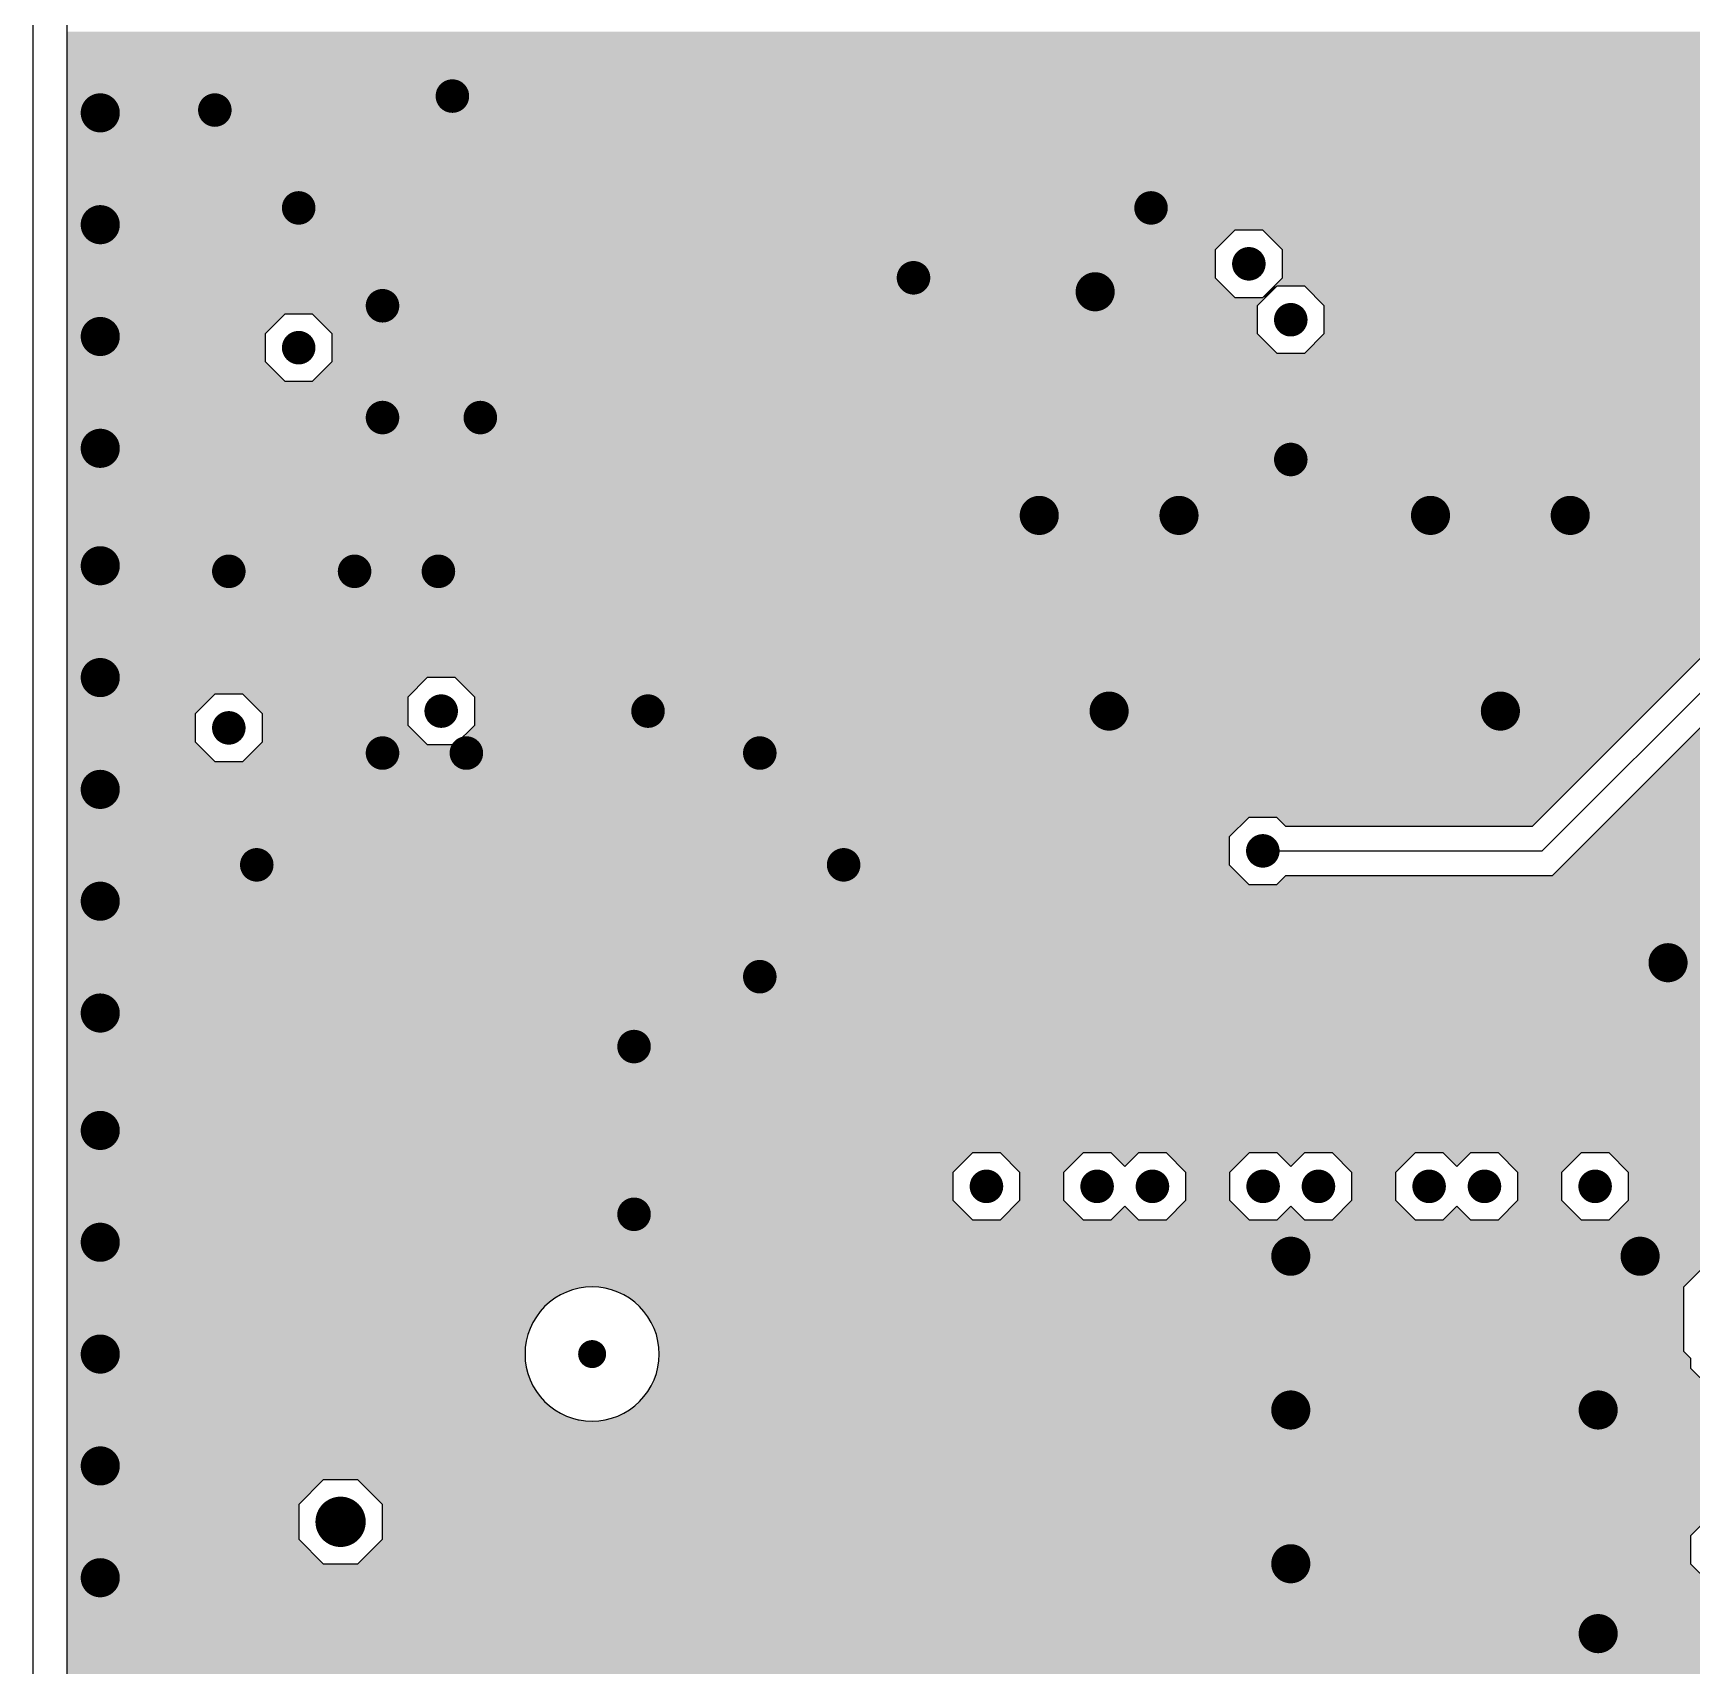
# Model space of a CAD drawing. Extents: x 295 to 953, y 10 to 290.
# Drawn here: x 552.5 to 611.8, y 170.8 to 229.2 of the extents above; entities that cross this region are included whole.
import ezdxf

# ---------------------------------------------------------------- set-up
doc = ezdxf.new("R2010")
doc.units = 0
doc.header["$LTSCALE"] = 5
doc.header["$MEASUREMENT"] = 0
doc.layers.get('0').update_dxf_attribs({"linetype": 'CONTINUOUS', "lineweight": 25})
doc.layers.add('17_GND_GBR', color=3, linetype='CONTINUOUS')

msp = doc.modelspace()

# ---------------------------------------------------------------- linework, layer by layer
for points, const_width in [([(567.178, 227, 1), (567.778, 227, 1)], 0.6), ([(554.528, 226.4, 1), (555.228, 226.4, 1)], 0.7), ([(558.678, 226.5, 1), (559.278, 226.5, 1)], 0.6), ([(561.678, 223, 1), (562.278, 223, 1)], 0.6), ([(592.178, 223, 1), (592.778, 223, 1)], 0.6), ([(554.528, 222.4, 1), (555.228, 222.4, 1)], 0.7), ([(595.678, 221, 1), (596.278, 221, 1)], 0.6), ([(583.678, 220.5, 1), (584.278, 220.5, 1)], 0.6), ([(590.128, 220, 1), (590.828, 220, 1)], 0.7), ([(564.678, 219.5, 1), (565.278, 219.5, 1)], 0.6), ([(597.178, 219, 1), (597.778, 219, 1)], 0.6), ([(554.528, 218.4, 1), (555.228, 218.4, 1)], 0.7), ([(561.678, 218, 1), (562.278, 218, 1)], 0.6), ([(564.678, 215.5, 1), (565.278, 215.5, 1)], 0.6), ([(568.178, 215.5, 1), (568.778, 215.5, 1)], 0.6), ([(554.528, 214.4, 1), (555.228, 214.4, 1)], 0.7), ([(597.178, 214, 1), (597.778, 214, 1)], 0.6), ([(588.128, 212, 1), (588.828, 212, 1)], 0.7), ([(593.128, 212, 1), (593.828, 212, 1)], 0.7), ([(602.128, 212, 1), (602.828, 212, 1)], 0.7), ([(607.128, 212, 1), (607.828, 212, 1)], 0.7), ([(554.528, 210.2, 1), (555.228, 210.2, 1)], 0.7), ([(559.178, 210, 1), (559.778, 210, 1)], 0.6), ([(563.678, 210, 1), (564.278, 210, 1)], 0.6), ([(566.678, 210, 1), (567.278, 210, 1)], 0.6), ([(554.528, 206.2, 1), (555.228, 206.2, 1)], 0.7), ([(566.778, 205, 1), (567.378, 205, 1)], 0.6), ([(574.178, 205, 1), (574.778, 205, 1)], 0.6), ([(590.628, 205, 1), (591.328, 205, 1)], 0.7), ([(604.628, 205, 1), (605.328, 205, 1)], 0.7), ([(559.178, 204.4, 1), (559.778, 204.4, 1)], 0.6), ([(564.678, 203.5, 1), (565.278, 203.5, 1)], 0.6), ([(567.678, 203.5, 1), (568.278, 203.5, 1)], 0.6), ([(578.178, 203.5, 1), (578.778, 203.5, 1)], 0.6), ([(554.528, 202.2, 1), (555.228, 202.2, 1)], 0.7), ([(560.178, 199.5, 1), (560.778, 199.5, 1)], 0.6), ([(581.178, 199.5, 1), (581.778, 199.5, 1)], 0.6), ([(596.178, 200, 1), (596.778, 200, 1)], 0.6), ([(554.528, 198.2, 1), (555.228, 198.2, 1)], 0.7), ([(610.628, 196, 1), (611.328, 196, 1)], 0.7), ([(578.178, 195.5, 1), (578.778, 195.5, 1)], 0.6), ([(554.528, 194.2, 1), (555.228, 194.2, 1)], 0.7), ([(573.678, 193, 1), (574.278, 193, 1)], 0.6), ([(554.528, 190, 1), (555.228, 190, 1)], 0.7), ([(586.288, 188, 1), (586.888, 188, 1)], 0.6), ([(590.248, 188, 1), (590.848, 188, 1)], 0.6), ([(592.228, 188, 1), (592.828, 188, 1)], 0.6), ([(596.188, 188, 1), (596.788, 188, 1)], 0.6), ([(598.168, 188, 1), (598.768, 188, 1)], 0.6), ([(602.128, 188, 1), (602.728, 188, 1)], 0.6), ([(604.108, 188, 1), (604.708, 188, 1)], 0.6), ([(608.068, 188, 1), (608.668, 188, 1)], 0.6), ([(573.678, 187, 1), (574.278, 187, 1)], 0.6), ([(554.528, 186, 1), (555.228, 186, 1)], 0.7), ([(597.128, 185.5, 1), (597.828, 185.5, 1)], 0.7), ([(609.628, 185.5, 1), (610.328, 185.5, 1)], 0.7), ([(554.528, 182, 1), (555.228, 182, 1)], 0.7), ([(572.228, 182, 1), (572.728, 182, 1)], 0.5), ([(597.128, 180, 1), (597.828, 180, 1)], 0.7), ([(608.128, 180, 1), (608.828, 180, 1)], 0.7), ([(554.528, 178, 1), (555.228, 178, 1)], 0.7), ([(563.028, 176, 1), (563.928, 176, 1)], 0.9), ([(597.128, 174.5, 1), (597.828, 174.5, 1)], 0.7), ([(554.528, 174, 1), (555.228, 174, 1)], 0.7), ([(608.128, 172, 1), (608.828, 172, 1)], 0.7)]:
    msp.add_lwpolyline(points, format="xyb", close=True, dxfattribs=dict(const_width=const_width))
at = {"layer": '17_GND_GBR', "color": 7}
for p, q in [((552.478, 85), (552.478, 255)), ((553.678, 239.8), (553.678, 102.7)), ((595.48, 222.2), (594.778, 221.498)), ((596.476, 222.2), (595.48, 222.2)), ((597.178, 221.498), (596.476, 222.2)), ((594.778, 221.498), (594.778, 220.502)), ((597.178, 220.502), (597.178, 221.498)), ((594.778, 220.502), (595.48, 219.8)), ((596.98, 220.2), (596.278, 219.498)), ((596.476, 219.8), (597.178, 220.502)), ((597.976, 220.2), (596.98, 220.2)), ((598.678, 219.498), (597.976, 220.2)), ((595.48, 219.8), (596.476, 219.8)), ((561.48, 219.2), (560.778, 218.498)), ((562.476, 219.2), (561.48, 219.2)), ((563.178, 218.498), (562.476, 219.2)), ((596.278, 219.498), (596.278, 218.502)), ((598.678, 218.502), (598.678, 219.498)), ((560.778, 218.498), (560.778, 217.502)), ((563.178, 217.502), (563.178, 218.498)), ((596.278, 218.502), (596.98, 217.8)), ((597.976, 217.8), (598.678, 218.502)), ((560.778, 217.502), (561.48, 216.8)), ((562.476, 216.8), (563.178, 217.502)), ((596.98, 217.8), (597.976, 217.8)), ((561.48, 216.8), (562.476, 216.8)), ((616.116, 210.876), (606.116, 200.876)), ((616.478, 210), (606.478, 200)), ((606.84, 199.124), (616.84, 209.124)), ((566.58, 206.2), (565.878, 205.498)), ((567.576, 206.2), (566.58, 206.2)), ((568.278, 205.498), (567.576, 206.2)), ((558.98, 205.6), (558.278, 204.898)), ((559.976, 205.6), (558.98, 205.6)), ((560.678, 204.898), (559.976, 205.6)), ((565.878, 205.498), (565.878, 204.502)), ((568.278, 204.502), (568.278, 205.498)), ((558.278, 204.898), (558.278, 203.902)), ((560.678, 203.902), (560.678, 204.898)), ((565.878, 204.502), (566.58, 203.8)), ((567.576, 203.8), (568.278, 204.502)), ((558.278, 203.902), (558.98, 203.2)), ((559.976, 203.2), (560.678, 203.902)), ((566.58, 203.8), (567.576, 203.8)), ((558.98, 203.2), (559.976, 203.2)), ((595.98, 201.2), (595.278, 200.498)), ((596.976, 201.2), (595.98, 201.2)), ((597.3, 200.876), (596.976, 201.2)), ((606.116, 200.876), (597.3, 200.876)), ((595.278, 200.498), (595.278, 199.502)), ((595.278, 199.502), (595.98, 198.8)), ((596.478, 200), (606.478, 200)), ((596.976, 198.8), (597.3, 199.124)), ((597.3, 199.124), (606.84, 199.124)), ((595.98, 198.8), (596.976, 198.8)), ((586.09, 189.2), (585.388, 188.498)), ((587.086, 189.2), (586.09, 189.2)), ((587.788, 188.498), (587.086, 189.2)), ((590.05, 189.2), (589.348, 188.498)), ((591.046, 189.2), (590.05, 189.2)), ((591.538, 188.708), (591.046, 189.2)), ((592.03, 189.2), (591.538, 188.708)), ((593.026, 189.2), (592.03, 189.2)), ((593.728, 188.498), (593.026, 189.2)), ((595.99, 189.2), (595.288, 188.498)), ((596.986, 189.2), (595.99, 189.2)), ((597.478, 188.708), (596.986, 189.2)), ((597.97, 189.2), (597.478, 188.708)), ((598.966, 189.2), (597.97, 189.2)), ((599.668, 188.498), (598.966, 189.2)), ((601.93, 189.2), (601.228, 188.498)), ((602.926, 189.2), (601.93, 189.2)), ((603.418, 188.708), (602.926, 189.2)), ((603.91, 189.2), (603.418, 188.708)), ((604.906, 189.2), (603.91, 189.2)), ((605.608, 188.498), (604.906, 189.2)), ((607.87, 189.2), (607.168, 188.498)), ((608.866, 189.2), (607.87, 189.2)), ((609.568, 188.498), (608.866, 189.2)), ((585.388, 188.498), (585.388, 187.502)), ((587.788, 187.502), (587.788, 188.498)), ((589.348, 188.498), (589.348, 187.502)), ((593.728, 187.502), (593.728, 188.498)), ((595.288, 188.498), (595.288, 187.502)), ((599.668, 187.502), (599.668, 188.498)), ((601.228, 188.498), (601.228, 187.502)), ((605.608, 187.502), (605.608, 188.498)), ((607.168, 188.498), (607.168, 187.502)), ((609.568, 187.502), (609.568, 188.498)), ((585.388, 187.502), (586.09, 186.8)), ((587.086, 186.8), (587.788, 187.502)), ((589.348, 187.502), (590.05, 186.8)), ((591.046, 186.8), (591.538, 187.292)), ((591.538, 187.292), (592.03, 186.8)), ((593.026, 186.8), (593.728, 187.502)), ((595.288, 187.502), (595.99, 186.8)), ((596.986, 186.8), (597.478, 187.292)), ((597.478, 187.292), (597.97, 186.8)), ((598.966, 186.8), (599.668, 187.502)), ((601.228, 187.502), (601.93, 186.8)), ((602.926, 186.8), (603.418, 187.292)), ((603.418, 187.292), (603.91, 186.8)), ((604.906, 186.8), (605.608, 187.502)), ((607.168, 187.502), (607.87, 186.8)), ((608.866, 186.8), (609.568, 187.502)), ((586.09, 186.8), (587.086, 186.8)), ((590.05, 186.8), (591.046, 186.8)), ((592.03, 186.8), (593.026, 186.8)), ((595.99, 186.8), (596.986, 186.8)), ((597.97, 186.8), (598.966, 186.8)), ((601.93, 186.8), (602.926, 186.8)), ((603.91, 186.8), (604.906, 186.8)), ((607.87, 186.8), (608.866, 186.8)), ((613.084, 185.95), (611.528, 184.394)), ((571.144, 183.996), (570.956, 183.856)), ((571.346, 184.118), (571.144, 183.996)), ((571.56, 184.218), (571.346, 184.118)), ((571.782, 184.298), (571.56, 184.218)), ((572.01, 184.354), (571.782, 184.298)), ((572.242, 184.39), (572.01, 184.354)), ((572.478, 184.4), (572.242, 184.39)), ((572.714, 184.39), (572.478, 184.4)), ((572.946, 184.354), (572.714, 184.39)), ((573.176, 184.298), (572.946, 184.354)), ((573.396, 184.218), (573.176, 184.298)), ((573.61, 184.118), (573.396, 184.218)), ((573.812, 183.996), (573.61, 184.118)), ((574.002, 183.856), (573.812, 183.996)), ((611.528, 184.394), (611.528, 182.106)), ((570.622, 183.524), (570.482, 183.334)), ((570.78, 183.698), (570.622, 183.524)), ((570.956, 183.856), (570.78, 183.698)), ((574.176, 183.698), (574.002, 183.856)), ((574.334, 183.524), (574.176, 183.698)), ((574.474, 183.334), (574.334, 183.524)), ((570.26, 182.918), (570.18, 182.698)), ((570.36, 183.132), (570.26, 182.918)), ((570.482, 183.334), (570.36, 183.132)), ((574.596, 183.132), (574.474, 183.334)), ((574.696, 182.918), (574.596, 183.132)), ((574.776, 182.698), (574.696, 182.918)), ((570.088, 182.236), (570.078, 182)), ((570.124, 182.468), (570.088, 182.236)), ((570.18, 182.698), (570.124, 182.468)), ((574.832, 182.468), (574.776, 182.698)), ((574.868, 182.236), (574.832, 182.468)), ((574.878, 182), (574.868, 182.236)), ((570.078, 182), (570.088, 181.764)), ((570.088, 181.764), (570.124, 181.532)), ((574.832, 181.532), (574.868, 181.764)), ((574.868, 181.764), (574.878, 182)), ((611.528, 182.106), (611.778, 181.856)), ((611.778, 181.856), (611.778, 181.502)), ((570.124, 181.532), (570.18, 181.304)), ((570.18, 181.304), (570.26, 181.082)), ((570.26, 181.082), (570.36, 180.868)), ((574.596, 180.868), (574.696, 181.082)), ((574.696, 181.082), (574.776, 181.304)), ((574.776, 181.304), (574.832, 181.532)), ((611.778, 181.502), (612.48, 180.8)), ((570.36, 180.868), (570.482, 180.666)), ((570.482, 180.666), (570.622, 180.478)), ((570.622, 180.478), (570.78, 180.302)), ((574.176, 180.302), (574.334, 180.478)), ((574.334, 180.478), (574.474, 180.666)), ((574.474, 180.666), (574.596, 180.868)), ((570.78, 180.302), (570.956, 180.144)), ((570.956, 180.144), (571.144, 180.004)), ((571.144, 180.004), (571.346, 179.882)), ((571.346, 179.882), (571.56, 179.782)), ((573.396, 179.782), (573.61, 179.882)), ((573.61, 179.882), (573.812, 180.004)), ((573.812, 180.004), (574.002, 180.144)), ((574.002, 180.144), (574.176, 180.302)), ((571.56, 179.782), (571.782, 179.702)), ((571.782, 179.702), (571.976, 179.654)), ((571.976, 179.654), (572.01, 179.646)), ((572.01, 179.646), (572.242, 179.61)), ((572.242, 179.61), (572.478, 179.6)), ((572.478, 179.6), (572.714, 179.61)), ((572.714, 179.61), (572.946, 179.646)), ((572.946, 179.646), (573.176, 179.702)), ((573.176, 179.702), (573.396, 179.782)), ((562.856, 177.5), (561.978, 176.622)), ((564.1, 177.5), (562.856, 177.5)), ((564.978, 176.622), (564.1, 177.5)), ((561.978, 176.622), (561.978, 175.378)), ((564.978, 175.378), (564.978, 176.622)), ((612.48, 176.2), (611.778, 175.498)), ((561.978, 175.378), (562.856, 174.5)), ((564.1, 174.5), (564.978, 175.378)), ((611.778, 175.498), (611.778, 174.502)), ((562.856, 174.5), (564.1, 174.5)), ((611.778, 174.502), (612.48, 173.8))]:
    msp.add_line(p, q, dxfattribs=at)
for points in [[(553.678, 229.102), (553.678, 229.3), (637.678, 229.102), (637.678, 229.3)], [(553.678, 228.7), (553.678, 229.102), (638.08, 228.7), (637.678, 229.102)], [(553.678, 227.998), (553.678, 228.7), (625.278, 227.998), (625.98, 228.7)], [(553.678, 228.7), (553.678, 228.7), (625.98, 228.7), (626.976, 228.7)], [(553.678, 227.002), (553.678, 227.998), (625.278, 227.002), (625.278, 227.998)], [(553.678, 226.5), (553.678, 227.002), (625.78, 226.5), (625.278, 227.002)], [(553.678, 225.998), (553.678, 226.5), (625.278, 225.998), (625.78, 226.5)], [(553.678, 225.002), (553.678, 225.998), (625.278, 225.002), (625.278, 225.998)], [(553.678, 224.3), (553.678, 225.002), (625.98, 224.3), (625.278, 225.002)], [(553.678, 224.002), (553.678, 224.3), (668.278, 224.002), (668.278, 224.3)], [(553.678, 224.3), (553.678, 224.3), (626.376, 224.3), (625.98, 224.3)], [(553.678, 223.7), (553.678, 224.002), (668.58, 223.7), (668.278, 224.002)], [(553.678, 222.998), (553.678, 223.7), (640.778, 222.998), (641.48, 223.7)], [(553.678, 223.7), (553.678, 223.7), (641.48, 223.7), (642.476, 223.7)], [(553.678, 222.2), (553.678, 222.998), (640.778, 222.2), (640.778, 222.998)], [(553.678, 221.498), (553.678, 222.2), (594.778, 221.498), (595.48, 222.2)], [(553.678, 222.2), (553.678, 222.2), (595.48, 222.2), (596.476, 222.2)], [(596.674, 222.002), (596.476, 222.2), (640.778, 222.002), (640.778, 222.2)], [(597.178, 221.498), (596.674, 222.002), (641.282, 221.498), (640.778, 222.002)], [(553.678, 220.502), (553.678, 221.498), (594.778, 220.502), (594.778, 221.498)], [(597.178, 221.3), (597.178, 221.498), (641.48, 221.3), (641.282, 221.498)], [(597.178, 220.998), (597.178, 221.3), (669.378, 220.998), (669.68, 221.3)], [(597.178, 220.502), (597.178, 220.998), (669.378, 220.502), (669.378, 220.998)], [(553.678, 219.8), (553.678, 220.502), (595.48, 219.8), (594.778, 220.502)], [(596.476, 219.8), (596.876, 220.2), (596.58, 219.8), (596.98, 220.2)], [(596.876, 220.2), (597.178, 220.502), (669.378, 220.2), (669.378, 220.502)], [(596.876, 220.2), (596.876, 220.2), (596.98, 220.2), (597.976, 220.2)], [(598.174, 220.002), (597.976, 220.2), (669.378, 220.002), (669.378, 220.2)], [(553.678, 219.498), (553.678, 219.8), (596.278, 219.498), (596.58, 219.8)], [(598.27, 219.906), (598.174, 220.002), (669.476, 219.906), (669.378, 220.002)], [(598.678, 219.498), (598.27, 219.906), (669.882, 219.498), (669.476, 219.906)], [(553.678, 219.2), (553.678, 219.498), (596.278, 219.2), (596.278, 219.498)], [(553.678, 218.498), (553.678, 219.2), (560.778, 218.498), (561.48, 219.2)], [(553.678, 219.2), (553.678, 219.2), (561.48, 219.2), (562.476, 219.2)], [(563.174, 218.502), (562.476, 219.2), (596.278, 218.502), (596.278, 219.2)], [(598.678, 219.3), (598.678, 219.498), (670.08, 219.3), (669.882, 219.498)], [(598.678, 219.2), (598.678, 219.3), (727.18, 219.2), (727.08, 219.3)], [(598.678, 219.1), (598.678, 219.2), (727.278, 219.1), (727.278, 219.2)], [(598.678, 219.2), (598.678, 219.2), (727.278, 219.2), (727.18, 219.2)], [(598.678, 218.8), (598.678, 219.1), (705.68, 218.8), (705.98, 219.1)], [(598.678, 219.1), (598.678, 219.1), (705.98, 219.1), (706.976, 219.1)], [(553.678, 217.502), (553.678, 218.498), (560.778, 217.502), (560.778, 218.498)], [(563.178, 218.498), (563.174, 218.502), (596.282, 218.498), (596.278, 218.502)], [(563.178, 217.8), (563.178, 218.498), (596.98, 217.8), (596.282, 218.498)], [(598.274, 218.098), (598.678, 218.502), (667.778, 218.098), (668.182, 218.502)], [(598.678, 218.502), (598.678, 218.8), (668.182, 218.502), (668.48, 218.8)], [(598.678, 218.8), (598.678, 218.8), (668.48, 218.8), (669.476, 218.8)], [(597.976, 217.8), (598.274, 218.098), (667.778, 217.8), (667.778, 218.098)], [(553.678, 216.8), (553.678, 217.502), (561.48, 216.8), (560.778, 217.502)], [(562.778, 217.102), (563.178, 217.502), (667.778, 217.102), (667.778, 217.502)], [(563.178, 217.502), (563.178, 217.8), (667.778, 217.502), (667.778, 217.8)], [(553.678, 216.4), (553.678, 216.8), (668.48, 216.4), (668.08, 216.8)], [(562.476, 216.8), (562.778, 217.102), (668.08, 216.8), (667.778, 217.102)], [(553.678, 216), (553.678, 216.4), (668.678, 216), (668.678, 216.4)], [(553.678, 216.4), (553.678, 216.4), (668.678, 216.4), (668.48, 216.4)], [(553.678, 215.298), (553.678, 216), (624.678, 215.298), (625.38, 216)], [(553.678, 216), (553.678, 216), (625.38, 216), (626.376, 216)], [(553.678, 214.302), (553.678, 215.298), (624.678, 214.302), (624.678, 215.298)], [(553.678, 213.6), (553.678, 214.302), (625.38, 213.6), (624.678, 214.302)], [(553.678, 210.876), (553.678, 213.6), (628.116, 210.876), (630.84, 213.6)], [(553.678, 206.2), (553.678, 210.876), (611.44, 206.2), (616.116, 210.876)], [(553.678, 210.876), (553.678, 210.876), (616.116, 210.876), (628.116, 210.876)], [(553.678, 205.6), (553.678, 206.2), (565.98, 205.6), (566.58, 206.2)], [(553.678, 206.2), (553.678, 206.2), (566.58, 206.2), (567.576, 206.2)], [(568.278, 205.498), (567.576, 206.2), (610.738, 205.498), (611.44, 206.2)], [(610.11, 202.394), (614.116, 206.4), (626.028, 202.394), (630.034, 206.4)], [(553.678, 204.898), (553.678, 205.6), (558.278, 204.898), (558.98, 205.6)], [(553.678, 205.6), (553.678, 205.6), (558.98, 205.6), (559.976, 205.6)], [(560.078, 205.498), (559.976, 205.6), (565.878, 205.498), (565.98, 205.6)], [(560.678, 204.898), (560.078, 205.498), (565.878, 204.898), (565.878, 205.498)], [(568.278, 204.502), (568.278, 205.498), (609.742, 204.502), (610.738, 205.498)], [(553.678, 203.902), (553.678, 204.898), (558.278, 203.902), (558.278, 204.898)], [(560.678, 204.502), (560.678, 204.898), (565.878, 204.502), (565.878, 204.898)], [(560.678, 203.902), (560.678, 204.502), (566.478, 203.902), (565.878, 204.502)], [(567.576, 203.8), (568.278, 204.502), (609.04, 203.8), (609.742, 204.502)], [(553.678, 203.2), (553.678, 203.902), (558.98, 203.2), (558.278, 203.902)], [(559.976, 203.2), (560.576, 203.8), (608.44, 203.2), (609.04, 203.8)], [(560.576, 203.8), (560.678, 203.902), (566.58, 203.8), (566.478, 203.902)], [(553.678, 201.2), (553.678, 203.2), (606.44, 201.2), (608.44, 203.2)], [(553.678, 203.2), (553.678, 203.2), (559.476, 203.2), (558.98, 203.2)], [(608.866, 201.15), (610.11, 202.394), (626.028, 201.15), (626.028, 202.394)], [(553.678, 200.498), (553.678, 201.2), (595.278, 200.498), (595.98, 201.2)], [(553.678, 201.2), (553.678, 201.2), (595.98, 201.2), (596.976, 201.2)], [(597.3, 200.876), (596.976, 201.2), (606.116, 200.876), (606.44, 201.2)], [(606.84, 199.124), (608.866, 201.15), (626.028, 199.124), (626.028, 201.15)], [(553.678, 199.502), (553.678, 200.498), (595.278, 199.502), (595.278, 200.498)], [(553.678, 198.8), (553.678, 199.502), (595.98, 198.8), (595.278, 199.502)], [(596.976, 198.8), (597.3, 199.124), (626.028, 198.8), (626.028, 199.124)], [(597.3, 199.124), (597.3, 199.124), (598.966, 199.124), (597.3, 199.124)], [(553.678, 196.4), (553.678, 198.8), (626.028, 196.4), (626.028, 198.8)], [(553.678, 195.698), (553.678, 196.4), (622.078, 195.698), (622.78, 196.4)], [(553.678, 196.4), (553.678, 196.4), (622.78, 196.4), (623.776, 196.4)], [(553.678, 194.702), (553.678, 195.698), (622.078, 194.702), (622.078, 195.698)], [(553.678, 194), (553.678, 194.702), (622.78, 194), (622.078, 194.702)], [(553.678, 189.2), (553.678, 194), (626.028, 189.2), (626.028, 194)], [(553.678, 188.498), (553.678, 189.2), (585.388, 188.498), (586.09, 189.2)], [(553.678, 189.2), (553.678, 189.2), (586.09, 189.2), (587.086, 189.2)], [(587.788, 188.498), (587.086, 189.2), (589.348, 188.498), (590.05, 189.2)], [(587.086, 189.2), (587.086, 189.2), (590.05, 189.2), (591.046, 189.2)], [(591.538, 188.708), (591.046, 189.2), (591.538, 188.708), (592.03, 189.2)], [(591.046, 189.2), (591.046, 189.2), (592.03, 189.2), (593.026, 189.2)], [(593.728, 188.498), (593.026, 189.2), (595.288, 188.498), (595.99, 189.2)], [(593.026, 189.2), (593.026, 189.2), (595.99, 189.2), (596.986, 189.2)], [(597.478, 188.708), (596.986, 189.2), (597.478, 188.708), (597.97, 189.2)], [(596.986, 189.2), (596.986, 189.2), (597.97, 189.2), (598.966, 189.2)], [(599.668, 188.498), (598.966, 189.2), (601.228, 188.498), (601.93, 189.2)], [(598.966, 189.2), (598.966, 189.2), (601.93, 189.2), (602.926, 189.2)], [(603.418, 188.708), (602.926, 189.2), (603.418, 188.708), (603.91, 189.2)], [(602.926, 189.2), (602.926, 189.2), (603.91, 189.2), (604.906, 189.2)], [(605.608, 188.498), (604.906, 189.2), (607.168, 188.498), (607.87, 189.2)], [(604.906, 189.2), (604.906, 189.2), (607.87, 189.2), (608.866, 189.2)], [(609.568, 188.498), (608.866, 189.2), (626.028, 188.498), (626.028, 189.2)], [(553.678, 187.502), (553.678, 188.498), (585.388, 187.502), (585.388, 188.498)], [(587.788, 187.502), (587.788, 188.498), (589.348, 187.502), (589.348, 188.498)], [(593.728, 187.502), (593.728, 188.498), (595.288, 187.502), (595.288, 188.498)], [(599.668, 187.502), (599.668, 188.498), (601.228, 187.502), (601.228, 188.498)], [(605.608, 187.502), (605.608, 188.498), (607.168, 187.502), (607.168, 188.498)], [(609.568, 188.394), (609.568, 188.498), (626.028, 188.394), (626.028, 188.498)], [(609.568, 187.502), (609.568, 188.394), (625.136, 187.502), (626.028, 188.394)], [(553.678, 186.8), (553.678, 187.502), (586.09, 186.8), (585.388, 187.502)], [(587.086, 186.8), (587.562, 187.276), (590.05, 186.8), (589.576, 187.276)], [(587.562, 187.276), (587.788, 187.502), (589.576, 187.276), (589.348, 187.502)], [(591.046, 186.8), (591.538, 187.292), (592.03, 186.8), (591.538, 187.292)], [(593.042, 186.816), (593.728, 187.502), (595.976, 186.816), (595.288, 187.502)], [(596.986, 186.8), (597.478, 187.292), (597.97, 186.8), (597.478, 187.292)], [(598.966, 186.8), (599.668, 187.502), (601.93, 186.8), (601.228, 187.502)], [(602.926, 186.8), (603.418, 187.292), (603.91, 186.8), (603.418, 187.292)], [(604.906, 186.8), (605.608, 187.502), (607.87, 186.8), (607.168, 187.502)], [(608.866, 186.8), (609.568, 187.502), (624.434, 186.8), (625.136, 187.502)], [(553.678, 185.95), (553.678, 186.8), (623.584, 185.95), (624.434, 186.8)], [(553.678, 186.8), (553.678, 186.8), (602.276, 186.8), (601.93, 186.8)], [(593.026, 186.8), (593.042, 186.816), (595.99, 186.8), (595.976, 186.816)], [(553.678, 184.4), (553.678, 185.95), (611.534, 184.4), (613.084, 185.95)], [(553.678, 185.95), (553.678, 185.95), (613.084, 185.95), (614.872, 185.95)], [(553.678, 184.39), (553.678, 184.4), (572.242, 184.39), (572.478, 184.4)], [(553.678, 184.354), (553.678, 184.39), (572.01, 184.354), (572.242, 184.39)], [(553.678, 184.298), (553.678, 184.354), (571.782, 184.298), (572.01, 184.354)], [(553.678, 184.218), (553.678, 184.298), (571.56, 184.218), (571.782, 184.298)], [(553.678, 184.118), (553.678, 184.218), (571.346, 184.118), (571.56, 184.218)], [(553.678, 183.996), (553.678, 184.118), (571.144, 183.996), (571.346, 184.118)], [(553.678, 183.856), (553.678, 183.996), (570.956, 183.856), (571.144, 183.996)], [(572.619, 184.394), (572.478, 184.4), (611.528, 184.394), (611.534, 184.4)], [(572.714, 184.39), (572.619, 184.394), (611.528, 184.39), (611.528, 184.394)], [(572.946, 184.354), (572.714, 184.39), (611.528, 184.354), (611.528, 184.39)], [(573.176, 184.298), (572.946, 184.354), (611.528, 184.298), (611.528, 184.354)], [(573.396, 184.218), (573.176, 184.298), (611.528, 184.218), (611.528, 184.298)], [(573.61, 184.118), (573.396, 184.218), (611.528, 184.118), (611.528, 184.218)], [(573.812, 183.996), (573.61, 184.118), (611.528, 183.996), (611.528, 184.118)], [(574.002, 183.856), (573.812, 183.996), (611.528, 183.856), (611.528, 183.996)], [(553.678, 183.698), (553.678, 183.856), (570.78, 183.698), (570.956, 183.856)], [(553.678, 183.524), (553.678, 183.698), (570.622, 183.524), (570.78, 183.698)], [(553.678, 183.334), (553.678, 183.524), (570.482, 183.334), (570.622, 183.524)], [(574.176, 183.698), (574.002, 183.856), (611.528, 183.698), (611.528, 183.856)], [(574.334, 183.524), (574.176, 183.698), (611.528, 183.524), (611.528, 183.698)], [(574.474, 183.334), (574.334, 183.524), (611.528, 183.334), (611.528, 183.524)], [(553.678, 183.132), (553.678, 183.334), (570.36, 183.132), (570.482, 183.334)], [(553.678, 182.918), (553.678, 183.132), (570.26, 182.918), (570.36, 183.132)], [(553.678, 182.698), (553.678, 182.918), (570.18, 182.698), (570.26, 182.918)], [(574.596, 183.132), (574.474, 183.334), (611.528, 183.132), (611.528, 183.334)], [(574.696, 182.918), (574.596, 183.132), (611.528, 182.918), (611.528, 183.132)], [(574.776, 182.698), (574.696, 182.918), (611.528, 182.698), (611.528, 182.918)], [(553.678, 182.468), (553.678, 182.698), (570.124, 182.468), (570.18, 182.698)], [(553.678, 182.236), (553.678, 182.468), (570.088, 182.236), (570.124, 182.468)], [(553.678, 182), (553.678, 182.236), (570.078, 182), (570.088, 182.236)], [(574.832, 182.468), (574.776, 182.698), (611.528, 182.468), (611.528, 182.698)], [(574.868, 182.236), (574.832, 182.468), (611.528, 182.236), (611.528, 182.468)], [(574.873, 182.106), (574.868, 182.236), (611.528, 182.106), (611.528, 182.236)], [(553.678, 181.764), (553.678, 182), (570.088, 181.764), (570.078, 182)], [(553.678, 181.532), (553.678, 181.764), (570.124, 181.532), (570.088, 181.764)], [(574.832, 181.532), (574.868, 181.764), (611.778, 181.532), (611.778, 181.764)], [(574.868, 181.764), (574.871, 181.856), (611.778, 181.764), (611.778, 181.856)], [(574.871, 181.856), (574.878, 182), (611.778, 181.856), (611.634, 182)], [(574.878, 182), (574.873, 182.106), (611.634, 182), (611.528, 182.106)], [(553.678, 181.304), (553.678, 181.532), (570.18, 181.304), (570.124, 181.532)], [(553.678, 181.082), (553.678, 181.304), (570.26, 181.082), (570.18, 181.304)], [(553.678, 180.868), (553.678, 181.082), (570.36, 180.868), (570.26, 181.082)], [(574.596, 180.868), (574.696, 181.082), (612.412, 180.868), (612.198, 181.082)], [(574.696, 181.082), (574.776, 181.304), (612.198, 181.082), (611.976, 181.304)], [(574.776, 181.304), (574.824, 181.502), (611.976, 181.304), (611.778, 181.502)], [(574.824, 181.502), (574.832, 181.532), (611.778, 181.502), (611.778, 181.532)], [(553.678, 180.666), (553.678, 180.868), (570.482, 180.666), (570.36, 180.868)], [(553.678, 180.478), (553.678, 180.666), (570.622, 180.478), (570.482, 180.666)], [(553.678, 180.302), (553.678, 180.478), (570.78, 180.302), (570.622, 180.478)], [(574.264, 180.4), (574.334, 180.478), (651.278, 180.4), (651.278, 180.478)], [(574.334, 180.478), (574.348, 180.498), (651.278, 180.478), (651.278, 180.498)], [(574.348, 180.498), (574.474, 180.666), (651.278, 180.498), (651.446, 180.666)], [(574.474, 180.666), (574.554, 180.8), (651.446, 180.666), (651.58, 180.8)], [(574.554, 180.8), (574.596, 180.868), (612.48, 180.8), (612.412, 180.868)], [(553.678, 180.144), (553.678, 180.302), (570.956, 180.144), (570.78, 180.302)], [(553.678, 180.004), (553.678, 180.144), (571.144, 180.004), (570.956, 180.144)], [(553.678, 179.882), (553.678, 180.004), (571.346, 179.882), (571.144, 180.004)], [(553.678, 179.782), (553.678, 179.882), (571.56, 179.782), (571.346, 179.882)], [(573.434, 179.8), (573.61, 179.882), (642.58, 179.8), (642.662, 179.882)], [(573.61, 179.882), (573.812, 180.004), (642.662, 179.882), (642.784, 180.004)], [(573.812, 180.004), (574.002, 180.144), (642.784, 180.004), (642.924, 180.144)], [(574.002, 180.144), (574.176, 180.302), (642.924, 180.144), (643.082, 180.302)], [(574.176, 180.302), (574.264, 180.4), (643.082, 180.302), (643.18, 180.4)], [(574.264, 180.4), (574.264, 180.4), (643.18, 180.4), (644.176, 180.4)], [(553.678, 179.702), (553.678, 179.782), (571.782, 179.702), (571.56, 179.782)], [(553.678, 179.654), (553.678, 179.702), (571.976, 179.654), (571.782, 179.702)], [(553.678, 179.646), (553.678, 179.654), (572.01, 179.646), (571.976, 179.654)], [(553.678, 179.61), (553.678, 179.646), (572.242, 179.61), (572.01, 179.646)], [(553.678, 179.6), (553.678, 179.61), (572.478, 179.6), (572.242, 179.61)], [(553.678, 179.098), (553.678, 179.6), (637.078, 179.098), (637.58, 179.6)], [(572.478, 179.6), (572.714, 179.61), (637.58, 179.6), (637.59, 179.61)], [(572.714, 179.61), (572.946, 179.646), (637.59, 179.61), (637.626, 179.646)], [(572.946, 179.646), (573.176, 179.702), (637.626, 179.646), (637.682, 179.702)], [(573.176, 179.702), (573.396, 179.782), (637.682, 179.702), (637.762, 179.782)], [(573.396, 179.782), (573.434, 179.8), (637.762, 179.782), (637.78, 179.8)], [(573.434, 179.8), (573.434, 179.8), (637.78, 179.8), (638.776, 179.8)], [(553.678, 178.2), (553.678, 179.098), (637.078, 178.2), (637.078, 179.098)], [(553.678, 177.7), (553.678, 178.2), (632.28, 177.7), (632.78, 178.2)], [(553.678, 178.2), (553.678, 178.2), (632.78, 178.2), (633.776, 178.2)], [(553.678, 177.5), (553.678, 177.7), (613.78, 177.5), (613.98, 177.7)], [(553.678, 177.7), (553.678, 177.7), (613.98, 177.7), (614.976, 177.7)], [(553.678, 176.622), (553.678, 177.5), (561.978, 176.622), (562.856, 177.5)], [(553.678, 177.5), (553.678, 177.5), (562.856, 177.5), (564.1, 177.5)], [(564.602, 176.998), (564.1, 177.5), (613.278, 176.998), (613.78, 177.5)], [(564.978, 176.622), (564.602, 176.998), (613.278, 176.622), (613.278, 176.998)], [(553.678, 175.378), (553.678, 176.622), (561.978, 175.378), (561.978, 176.622)], [(564.978, 176.2), (564.978, 176.622), (613.278, 176.2), (613.278, 176.622)], [(564.978, 175.498), (564.978, 176.2), (611.778, 175.498), (612.48, 176.2)], [(564.978, 176.2), (564.978, 176.2), (612.48, 176.2), (613.278, 176.2)], [(553.678, 174.5), (553.678, 175.378), (562.856, 174.5), (561.978, 175.378)], [(564.102, 174.502), (564.978, 175.378), (611.778, 174.502), (611.778, 175.378)], [(564.978, 175.378), (564.978, 175.498), (611.778, 175.378), (611.778, 175.498)], [(553.678, 173.8), (553.678, 174.5), (612.48, 173.8), (611.78, 174.5)], [(553.678, 174.5), (553.678, 174.5), (563.976, 174.5), (562.856, 174.5)], [(564.1, 174.5), (564.102, 174.502), (611.78, 174.5), (611.778, 174.502)], [(553.678, 173.298), (553.678, 173.8), (630.278, 173.298), (630.78, 173.8)], [(553.678, 173), (553.678, 173.298), (630.278, 173), (630.278, 173.298)], [(553.678, 172.298), (553.678, 173), (628.778, 172.298), (629.48, 173)], [(553.678, 173), (553.678, 173), (629.48, 173), (630.278, 173)], [(553.678, 171.7), (553.678, 172.298), (628.778, 171.7), (628.778, 172.298)], [(553.678, 170.998), (553.678, 171.7), (622.778, 170.998), (623.48, 171.7)], [(553.678, 171.7), (553.678, 171.7), (623.48, 171.7), (624.476, 171.7)], [(553.678, 170.002), (553.678, 170.998), (622.778, 170.002), (622.778, 170.998)]]:
    msp.add_solid(points, dxfattribs=at)

doc.saveas('drawing.dxf')
